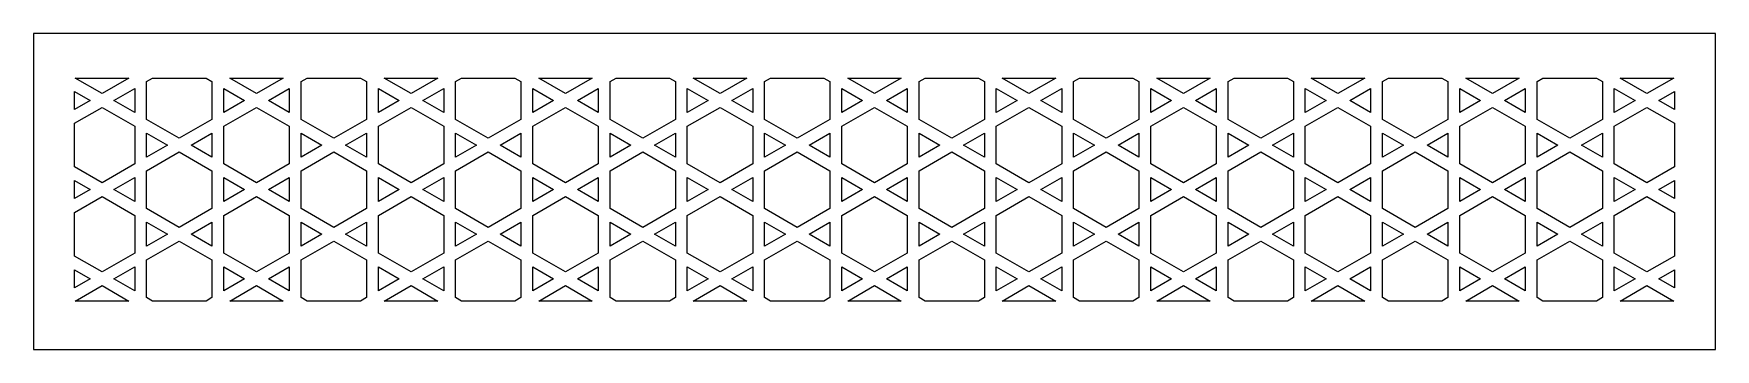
# Model space of a CAD drawing. Header units: millimetres. Extents: x 147 to 1052, y 65 to 235.
import ezdxf

# ---------------------------------------------------------------- set-up
doc = ezdxf.new("R2010")
doc.units = ezdxf.units.MM
doc.layers.get('0').update_dxf_attribs({"linetype": 'CONTINUOUS'})

msp = doc.modelspace()

# ---------------------------------------------------------------- linework, layer by layer
at = {"color": 7}
for points in [[(147.499633, 65), (1052.499633, 65), (1052.499633, 235), (147.499633, 235), (147.499633, 65)], [(184.307439, 202.695042), (169.922829, 211), (198.692048, 211), (184.307439, 202.695042)], [(243.461268, 188.847521), (225.876658, 178.695042), (208.292048, 188.847521), (208.292048, 209.152479), (211.492048, 211), (240.261268, 211), (243.461268, 209.152479), (243.461268, 188.847521)], [(267.445878, 202.695042), (253.061268, 211), (281.830487, 211), (267.445878, 202.695042)], [(326.599707, 188.847521), (309.015097, 178.695042), (291.430487, 188.847521), (291.430487, 209.152479), (294.630487, 211), (323.399707, 211), (326.599707, 209.152479), (326.599707, 188.847521)], [(350.584316, 202.695042), (336.199707, 211), (364.968926, 211), (350.584316, 202.695042)], [(409.738145, 188.847521), (392.153536, 178.695042), (374.568926, 188.847521), (374.568926, 209.152479), (377.768926, 211), (406.538145, 211), (409.738145, 209.152479), (409.738145, 188.847521)], [(433.722755, 202.695042), (419.338145, 211), (448.107365, 211), (433.722755, 202.695042)], [(492.876584, 188.847521), (475.291974, 178.695042), (457.707365, 188.847521), (457.707365, 209.152479), (460.907365, 211), (489.676584, 211), (492.876584, 209.152479), (492.876584, 188.847521)], [(516.861194, 202.695042), (502.476584, 211), (531.245804, 211), (516.861194, 202.695042)], [(576.015023, 188.847521), (558.430413, 178.695042), (540.845804, 188.847521), (540.845804, 209.152479), (544.045804, 211), (572.815023, 211), (576.015023, 209.152479), (576.015023, 188.847521)], [(599.999633, 202.695042), (585.615023, 211), (614.384242, 211), (599.999633, 202.695042)], [(659.153462, 188.847521), (641.568852, 178.695042), (623.984242, 188.847521), (623.984242, 209.152479), (627.184242, 211), (655.953462, 211), (659.153462, 209.152479), (659.153462, 188.847521)], [(683.138071, 202.695042), (668.753462, 211), (697.522681, 211), (683.138071, 202.695042)], [(742.2919, 188.847521), (724.707291, 178.695042), (707.122681, 188.847521), (707.122681, 209.152479), (710.322681, 211), (739.0919, 211), (742.2919, 209.152479), (742.2919, 188.847521)], [(766.27651, 202.695042), (751.8919, 211), (780.66112, 211), (766.27651, 202.695042)], [(825.430339, 188.847521), (807.845729, 178.695042), (790.26112, 188.847521), (790.26112, 209.152479), (793.46112, 211), (822.230339, 211), (825.430339, 209.152479), (825.430339, 188.847521)], [(849.414949, 202.695042), (835.030339, 211), (863.799559, 211), (849.414949, 202.695042)], [(908.568778, 188.847521), (890.984168, 178.695042), (873.399559, 188.847521), (873.399559, 209.152479), (876.599559, 211), (905.368778, 211), (908.568778, 209.152479), (908.568778, 188.847521)], [(932.553388, 202.695042), (918.168778, 211), (946.937997, 211), (932.553388, 202.695042)], [(991.707217, 188.847521), (974.122607, 178.695042), (956.537997, 188.847521), (956.537997, 209.152479), (959.737997, 211), (988.507217, 211), (991.707217, 209.152479), (991.707217, 188.847521)], [(1015.691826, 202.695042), (1001.307217, 211), (1030.076436, 211), (1015.691826, 202.695042)], [(169.499633, 194.145751), (169.499633, 203.854249), (177.907439, 199), (169.499633, 194.145751)], [(201.892048, 192.542563), (190.707439, 199), (201.892048, 205.457437), (201.892048, 192.542563)], [(261.045878, 199), (249.861268, 192.542563), (249.861268, 205.457437), (261.045878, 199)], [(285.030487, 192.542563), (273.845878, 199), (285.030487, 205.457437), (285.030487, 192.542563)], [(344.184316, 199), (332.999707, 192.542563), (332.999707, 205.457437), (344.184316, 199)], [(368.168926, 192.542563), (356.984316, 199), (368.168926, 205.457437), (368.168926, 192.542563)], [(427.322755, 199), (416.138145, 192.542563), (416.138145, 205.457437), (427.322755, 199)], [(451.307365, 192.542563), (440.122755, 199), (451.307365, 205.457437), (451.307365, 192.542563)], [(510.461194, 199), (499.276584, 192.542563), (499.276584, 205.457437), (510.461194, 199)], [(534.445804, 192.542563), (523.261194, 199), (534.445804, 205.457437), (534.445804, 192.542563)], [(593.599633, 199), (582.415023, 192.542563), (582.415023, 205.457437), (593.599633, 199)], [(617.584242, 192.542563), (606.399633, 199), (617.584242, 205.457437), (617.584242, 192.542563)], [(676.738071, 199), (665.553462, 192.542563), (665.553462, 205.457437), (676.738071, 199)], [(700.722681, 192.542563), (689.538071, 199), (700.722681, 205.457437), (700.722681, 192.542563)], [(759.87651, 199), (748.6919, 192.542563), (748.6919, 205.457437), (759.87651, 199)], [(783.86112, 192.542563), (772.67651, 199), (783.86112, 205.457437), (783.86112, 192.542563)], [(843.014949, 199), (831.830339, 192.542563), (831.830339, 205.457437), (843.014949, 199)], [(866.999559, 192.542563), (855.814949, 199), (866.999559, 205.457437), (866.999559, 192.542563)], [(926.153388, 199), (914.968778, 192.542563), (914.968778, 205.457437), (926.153388, 199)], [(950.137997, 192.542563), (938.953388, 199), (950.137997, 205.457437), (950.137997, 192.542563)], [(1009.291826, 199), (998.107217, 192.542563), (998.107217, 205.457437), (1009.291826, 199)], [(1022.091826, 199), (1030.499633, 203.854249), (1030.499633, 194.145751), (1022.091826, 199)], [(201.892048, 164.847521), (184.307439, 154.695042), (169.499633, 163.244333), (169.499633, 186.755667), (184.307439, 195.304958), (201.892048, 185.152479), (201.892048, 164.847521)], [(285.030487, 185.152479), (285.030487, 164.847521), (267.445878, 154.695042), (249.861268, 164.847521), (249.861268, 185.152479), (267.445878, 195.304958), (285.030487, 185.152479)], [(368.168926, 185.152479), (368.168926, 164.847521), (350.584316, 154.695042), (332.999707, 164.847521), (332.999707, 185.152479), (350.584316, 195.304958), (368.168926, 185.152479)], [(451.307365, 185.152479), (451.307365, 164.847521), (433.722755, 154.695042), (416.138145, 164.847521), (416.138145, 185.152479), (433.722755, 195.304958), (451.307365, 185.152479)], [(534.445804, 185.152479), (534.445804, 164.847521), (516.861194, 154.695042), (499.276584, 164.847521), (499.276584, 185.152479), (516.861194, 195.304958), (534.445804, 185.152479)], [(617.584242, 185.152479), (617.584242, 164.847521), (599.999633, 154.695042), (582.415023, 164.847521), (582.415023, 185.152479), (599.999633, 195.304958), (617.584242, 185.152479)], [(700.722681, 185.152479), (700.722681, 164.847521), (683.138071, 154.695042), (665.553462, 164.847521), (665.553462, 185.152479), (683.138071, 195.304958), (700.722681, 185.152479)], [(783.86112, 185.152479), (783.86112, 164.847521), (766.27651, 154.695042), (748.6919, 164.847521), (748.6919, 185.152479), (766.27651, 195.304958), (783.86112, 185.152479)], [(866.999559, 185.152479), (866.999559, 164.847521), (849.414949, 154.695042), (831.830339, 164.847521), (831.830339, 185.152479), (849.414949, 195.304958), (866.999559, 185.152479)], [(950.137997, 185.152479), (950.137997, 164.847521), (932.553388, 154.695042), (914.968778, 164.847521), (914.968778, 185.152479), (932.553388, 195.304958), (950.137997, 185.152479)], [(1015.691826, 154.695042), (998.107217, 164.847521), (998.107217, 185.152479), (1015.691826, 195.304958), (1030.499633, 186.755667), (1030.499633, 163.244333), (1015.691826, 154.695042)], [(219.476658, 175), (208.292048, 168.542563), (208.292048, 181.457437), (219.476658, 175)], [(243.461268, 168.542563), (232.276658, 175), (243.461268, 181.457437), (243.461268, 168.542563)], [(302.615097, 175), (291.430487, 168.542563), (291.430487, 181.457437), (302.615097, 175)], [(326.599707, 168.542563), (315.415097, 175), (326.599707, 181.457437), (326.599707, 168.542563)], [(385.753536, 175), (374.568926, 168.542563), (374.568926, 181.457437), (385.753536, 175)], [(409.738145, 168.542563), (398.553536, 175), (409.738145, 181.457437), (409.738145, 168.542563)], [(468.891974, 175), (457.707365, 168.542563), (457.707365, 181.457437), (468.891974, 175)], [(492.876584, 168.542563), (481.691974, 175), (492.876584, 181.457437), (492.876584, 168.542563)], [(552.030413, 175), (540.845804, 168.542563), (540.845804, 181.457437), (552.030413, 175)], [(576.015023, 168.542563), (564.830413, 175), (576.015023, 181.457437), (576.015023, 168.542563)], [(635.168852, 175), (623.984242, 168.542563), (623.984242, 181.457437), (635.168852, 175)], [(659.153462, 168.542563), (647.968852, 175), (659.153462, 181.457437), (659.153462, 168.542563)], [(718.307291, 175), (707.122681, 168.542563), (707.122681, 181.457437), (718.307291, 175)], [(742.2919, 168.542563), (731.107291, 175), (742.2919, 181.457437), (742.2919, 168.542563)], [(801.445729, 175), (790.26112, 168.542563), (790.26112, 181.457437), (801.445729, 175)], [(825.430339, 168.542563), (814.245729, 175), (825.430339, 181.457437), (825.430339, 168.542563)], [(884.584168, 175), (873.399559, 168.542563), (873.399559, 181.457437), (884.584168, 175)], [(908.568778, 168.542563), (897.384168, 175), (908.568778, 181.457437), (908.568778, 168.542563)], [(967.722607, 175), (956.537997, 168.542563), (956.537997, 181.457437), (967.722607, 175)], [(991.707217, 168.542563), (980.522607, 175), (991.707217, 181.457437), (991.707217, 168.542563)], [(243.461268, 161.152479), (243.461268, 140.847521), (225.876658, 130.695042), (208.292048, 140.847521), (208.292048, 161.152479), (225.876658, 171.304958), (243.461268, 161.152479)], [(326.599707, 161.152479), (326.599707, 140.847521), (309.015097, 130.695042), (291.430487, 140.847521), (291.430487, 161.152479), (309.015097, 171.304958), (326.599707, 161.152479)], [(409.738145, 161.152479), (409.738145, 140.847521), (392.153536, 130.695042), (374.568926, 140.847521), (374.568926, 161.152479), (392.153536, 171.304958), (409.738145, 161.152479)], [(492.876584, 161.152479), (492.876584, 140.847521), (475.291974, 130.695042), (457.707365, 140.847521), (457.707365, 161.152479), (475.291974, 171.304958), (492.876584, 161.152479)], [(576.015023, 161.152479), (576.015023, 140.847521), (558.430413, 130.695042), (540.845804, 140.847521), (540.845804, 161.152479), (558.430413, 171.304958), (576.015023, 161.152479)], [(659.153462, 161.152479), (659.153462, 140.847521), (641.568852, 130.695042), (623.984242, 140.847521), (623.984242, 161.152479), (641.568852, 171.304958), (659.153462, 161.152479)], [(742.2919, 161.152479), (742.2919, 140.847521), (724.707291, 130.695042), (707.122681, 140.847521), (707.122681, 161.152479), (724.707291, 171.304958), (742.2919, 161.152479)], [(825.430339, 161.152479), (825.430339, 140.847521), (807.845729, 130.695042), (790.26112, 140.847521), (790.26112, 161.152479), (807.845729, 171.304958), (825.430339, 161.152479)], [(908.568778, 161.152479), (908.568778, 140.847521), (890.984168, 130.695042), (873.399559, 140.847521), (873.399559, 161.152479), (890.984168, 171.304958), (908.568778, 161.152479)], [(991.707217, 161.152479), (991.707217, 140.847521), (974.122607, 130.695042), (956.537997, 140.847521), (956.537997, 161.152479), (974.122607, 171.304958), (991.707217, 161.152479)], [(169.499633, 146.145751), (169.499633, 155.854249), (177.907439, 151), (169.499633, 146.145751)], [(201.892048, 144.542563), (190.707439, 151), (201.892048, 157.457437), (201.892048, 144.542563)], [(261.045878, 151), (249.861268, 144.542563), (249.861268, 157.457437), (261.045878, 151)], [(285.030487, 144.542563), (273.845878, 151), (285.030487, 157.457437), (285.030487, 144.542563)], [(344.184316, 151), (332.999707, 144.542563), (332.999707, 157.457437), (344.184316, 151)], [(368.168926, 144.542563), (356.984316, 151), (368.168926, 157.457437), (368.168926, 144.542563)], [(427.322755, 151), (416.138145, 144.542563), (416.138145, 157.457437), (427.322755, 151)], [(451.307365, 144.542563), (440.122755, 151), (451.307365, 157.457437), (451.307365, 144.542563)], [(510.461194, 151), (499.276584, 144.542563), (499.276584, 157.457437), (510.461194, 151)], [(534.445804, 144.542563), (523.261194, 151), (534.445804, 157.457437), (534.445804, 144.542563)], [(593.599633, 151), (582.415023, 144.542563), (582.415023, 157.457437), (593.599633, 151)], [(617.584242, 144.542563), (606.399633, 151), (617.584242, 157.457437), (617.584242, 144.542563)], [(676.738071, 151), (665.553462, 144.542563), (665.553462, 157.457437), (676.738071, 151)], [(700.722681, 144.542563), (689.538071, 151), (700.722681, 157.457437), (700.722681, 144.542563)], [(759.87651, 151), (748.6919, 144.542563), (748.6919, 157.457437), (759.87651, 151)], [(783.86112, 144.542563), (772.67651, 151), (783.86112, 157.457437), (783.86112, 144.542563)], [(843.014949, 151), (831.830339, 144.542563), (831.830339, 157.457437), (843.014949, 151)], [(866.999559, 144.542563), (855.814949, 151), (866.999559, 157.457437), (866.999559, 144.542563)], [(926.153388, 151), (914.968778, 144.542563), (914.968778, 157.457437), (926.153388, 151)], [(950.137997, 144.542563), (938.953388, 151), (950.137997, 157.457437), (950.137997, 144.542563)], [(1009.291826, 151), (998.107217, 144.542563), (998.107217, 157.457437), (1009.291826, 151)], [(1022.091826, 151), (1030.499633, 155.854249), (1030.499633, 146.145751), (1022.091826, 151)], [(201.892048, 116.847521), (184.307439, 106.695042), (169.499633, 115.244333), (169.499633, 138.755667), (184.307439, 147.304958), (201.892048, 137.152479), (201.892048, 116.847521)], [(285.030487, 137.152479), (285.030487, 116.847521), (267.445878, 106.695042), (249.861268, 116.847521), (249.861268, 137.152479), (267.445878, 147.304958), (285.030487, 137.152479)], [(368.168926, 137.152479), (368.168926, 116.847521), (350.584316, 106.695042), (332.999707, 116.847521), (332.999707, 137.152479), (350.584316, 147.304958), (368.168926, 137.152479)], [(451.307365, 137.152479), (451.307365, 116.847521), (433.722755, 106.695042), (416.138145, 116.847521), (416.138145, 137.152479), (433.722755, 147.304958), (451.307365, 137.152479)], [(534.445804, 137.152479), (534.445804, 116.847521), (516.861194, 106.695042), (499.276584, 116.847521), (499.276584, 137.152479), (516.861194, 147.304958), (534.445804, 137.152479)], [(617.584242, 137.152479), (617.584242, 116.847521), (599.999633, 106.695042), (582.415023, 116.847521), (582.415023, 137.152479), (599.999633, 147.304958), (617.584242, 137.152479)], [(700.722681, 137.152479), (700.722681, 116.847521), (683.138071, 106.695042), (665.553462, 116.847521), (665.553462, 137.152479), (683.138071, 147.304958), (700.722681, 137.152479)], [(783.86112, 137.152479), (783.86112, 116.847521), (766.27651, 106.695042), (748.6919, 116.847521), (748.6919, 137.152479), (766.27651, 147.304958), (783.86112, 137.152479)], [(866.999559, 137.152479), (866.999559, 116.847521), (849.414949, 106.695042), (831.830339, 116.847521), (831.830339, 137.152479), (849.414949, 147.304958), (866.999559, 137.152479)], [(950.137997, 137.152479), (950.137997, 116.847521), (932.553388, 106.695042), (914.968778, 116.847521), (914.968778, 137.152479), (932.553388, 147.304958), (950.137997, 137.152479)], [(1015.691826, 106.695042), (998.107217, 116.847521), (998.107217, 137.152479), (1015.691826, 147.304958), (1030.499633, 138.755667), (1030.499633, 115.244333), (1015.691826, 106.695042)], [(219.476658, 127), (208.292048, 120.542563), (208.292048, 133.457437), (219.476658, 127)], [(243.461268, 120.542563), (232.276658, 127), (243.461268, 133.457437), (243.461268, 120.542563)], [(302.615097, 127), (291.430487, 120.542563), (291.430487, 133.457437), (302.615097, 127)], [(326.599707, 120.542563), (315.415097, 127), (326.599707, 133.457437), (326.599707, 120.542563)], [(385.753536, 127), (374.568926, 120.542563), (374.568926, 133.457437), (385.753536, 127)], [(409.738145, 120.542563), (398.553536, 127), (409.738145, 133.457437), (409.738145, 120.542563)], [(468.891974, 127), (457.707365, 120.542563), (457.707365, 133.457437), (468.891974, 127)], [(492.876584, 120.542563), (481.691974, 127), (492.876584, 133.457437), (492.876584, 120.542563)], [(552.030413, 127), (540.845804, 120.542563), (540.845804, 133.457437), (552.030413, 127)], [(576.015023, 120.542563), (564.830413, 127), (576.015023, 133.457437), (576.015023, 120.542563)], [(635.168852, 127), (623.984242, 120.542563), (623.984242, 133.457437), (635.168852, 127)], [(659.153462, 120.542563), (647.968852, 127), (659.153462, 133.457437), (659.153462, 120.542563)], [(718.307291, 127), (707.122681, 120.542563), (707.122681, 133.457437), (718.307291, 127)], [(742.2919, 120.542563), (731.107291, 127), (742.2919, 133.457437), (742.2919, 120.542563)], [(801.445729, 127), (790.26112, 120.542563), (790.26112, 133.457437), (801.445729, 127)], [(825.430339, 120.542563), (814.245729, 127), (825.430339, 133.457437), (825.430339, 120.542563)], [(884.584168, 127), (873.399559, 120.542563), (873.399559, 133.457437), (884.584168, 127)], [(908.568778, 120.542563), (897.384168, 127), (908.568778, 133.457437), (908.568778, 120.542563)], [(967.722607, 127), (956.537997, 120.542563), (956.537997, 133.457437), (967.722607, 127)], [(991.707217, 120.542563), (980.522607, 127), (991.707217, 133.457437), (991.707217, 120.542563)], [(243.461268, 92.847521), (240.261268, 91), (211.492048, 91), (208.292048, 92.847521), (208.292048, 113.152479), (225.876658, 123.304958), (243.461268, 113.152479), (243.461268, 92.847521)], [(326.599707, 92.847521), (323.399707, 91), (294.630487, 91), (291.430487, 92.847521), (291.430487, 113.152479), (309.015097, 123.304958), (326.599707, 113.152479), (326.599707, 92.847521)], [(409.738145, 92.847521), (406.538145, 91), (377.768926, 91), (374.568926, 92.847521), (374.568926, 113.152479), (392.153536, 123.304958), (409.738145, 113.152479), (409.738145, 92.847521)], [(492.876584, 92.847521), (489.676584, 91), (460.907365, 91), (457.707365, 92.847521), (457.707365, 113.152479), (475.291974, 123.304958), (492.876584, 113.152479), (492.876584, 92.847521)], [(576.015023, 92.847521), (572.815023, 91), (544.045804, 91), (540.845804, 92.847521), (540.845804, 113.152479), (558.430413, 123.304958), (576.015023, 113.152479), (576.015023, 92.847521)], [(659.153462, 92.847521), (655.953462, 91), (627.184242, 91), (623.984242, 92.847521), (623.984242, 113.152479), (641.568852, 123.304958), (659.153462, 113.152479), (659.153462, 92.847521)], [(742.2919, 92.847521), (739.0919, 91), (710.322681, 91), (707.122681, 92.847521), (707.122681, 113.152479), (724.707291, 123.304958), (742.2919, 113.152479), (742.2919, 92.847521)], [(825.430339, 92.847521), (822.230339, 91), (793.46112, 91), (790.26112, 92.847521), (790.26112, 113.152479), (807.845729, 123.304958), (825.430339, 113.152479), (825.430339, 92.847521)], [(908.568778, 92.847521), (905.368778, 91), (876.599559, 91), (873.399559, 92.847521), (873.399559, 113.152479), (890.984168, 123.304958), (908.568778, 113.152479), (908.568778, 92.847521)], [(991.707217, 92.847521), (988.507217, 91), (959.737997, 91), (956.537997, 92.847521), (956.537997, 113.152479), (974.122607, 123.304958), (991.707217, 113.152479), (991.707217, 92.847521)], [(201.892048, 96.542563), (190.707439, 103), (201.892048, 109.457437), (201.892048, 96.542563)], [(261.045878, 103), (249.861268, 96.542563), (249.861268, 109.457437), (261.045878, 103)], [(285.030487, 96.542563), (273.845878, 103), (285.030487, 109.457437), (285.030487, 96.542563)], [(344.184316, 103), (332.999707, 96.542563), (332.999707, 109.457437), (344.184316, 103)], [(368.168926, 96.542563), (356.984316, 103), (368.168926, 109.457437), (368.168926, 96.542563)], [(427.322755, 103), (416.138145, 96.542563), (416.138145, 109.457437), (427.322755, 103)], [(451.307365, 96.542563), (440.122755, 103), (451.307365, 109.457437), (451.307365, 96.542563)], [(510.461194, 103), (499.276584, 96.542563), (499.276584, 109.457437), (510.461194, 103)], [(534.445804, 96.542563), (523.261194, 103), (534.445804, 109.457437), (534.445804, 96.542563)], [(593.599633, 103), (582.415023, 96.542563), (582.415023, 109.457437), (593.599633, 103)], [(617.584242, 96.542563), (606.399633, 103), (617.584242, 109.457437), (617.584242, 96.542563)], [(676.738071, 103), (665.553462, 96.542563), (665.553462, 109.457437), (676.738071, 103)], [(700.722681, 96.542563), (689.538071, 103), (700.722681, 109.457437), (700.722681, 96.542563)], [(759.87651, 103), (748.6919, 96.542563), (748.6919, 109.457437), (759.87651, 103)], [(783.86112, 96.542563), (772.67651, 103), (783.86112, 109.457437), (783.86112, 96.542563)], [(843.014949, 103), (831.830339, 96.542563), (831.830339, 109.457437), (843.014949, 103)], [(866.999559, 96.542563), (855.814949, 103), (866.999559, 109.457437), (866.999559, 96.542563)], [(926.153388, 103), (914.968778, 96.542563), (914.968778, 109.457437), (926.153388, 103)], [(950.137997, 96.542563), (938.953388, 103), (950.137997, 109.457437), (950.137997, 96.542563)], [(1009.291826, 103), (998.107217, 96.542563), (998.107217, 109.457437), (1009.291826, 103)], [(169.499633, 98.145751), (169.499633, 107.854249), (177.907439, 103), (169.499633, 98.145751)], [(1022.091826, 103), (1030.499633, 107.854249), (1030.499633, 98.145751), (1022.091826, 103)], [(184.307439, 99.304958), (198.692048, 91), (169.922829, 91), (184.307439, 99.304958)], [(267.445878, 99.304958), (281.830487, 91), (253.061268, 91), (267.445878, 99.304958)], [(350.584316, 99.304958), (364.968926, 91), (336.199707, 91), (350.584316, 99.304958)], [(433.722755, 99.304958), (448.107365, 91), (419.338145, 91), (433.722755, 99.304958)], [(516.861194, 99.304958), (531.245804, 91), (502.476584, 91), (516.861194, 99.304958)], [(599.999633, 99.304958), (614.384242, 91), (585.615023, 91), (599.999633, 99.304958)], [(683.138071, 99.304958), (697.522681, 91), (668.753462, 91), (683.138071, 99.304958)], [(766.27651, 99.304958), (780.66112, 91), (751.8919, 91), (766.27651, 99.304958)], [(849.414949, 99.304958), (863.799559, 91), (835.030339, 91), (849.414949, 99.304958)], [(932.553388, 99.304958), (946.937997, 91), (918.168778, 91), (932.553388, 99.304958)], [(1015.691826, 99.304958), (1030.076436, 91), (1001.307217, 91), (1015.691826, 99.304958)]]:
    msp.add_lwpolyline(points, close=True, dxfattribs=at)

doc.saveas('drawing.dxf')
